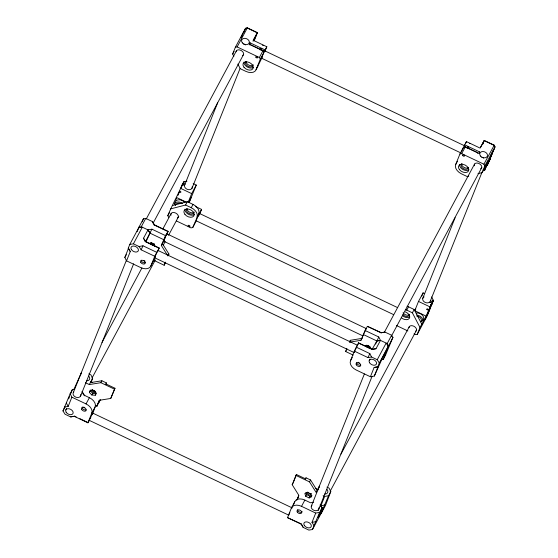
<?xml version="1.0" encoding="UTF-8"?>
<svg xmlns="http://www.w3.org/2000/svg" width="558" height="558" viewBox="0 0 558 558"><rect width="100%" height="100%" fill="white"/><g stroke="black" fill="none" stroke-linecap="round" stroke-linejoin="round"><path stroke-width="0.84" d="M432.827 300.106A1.507 0.997 28.2 0 1 433.343 300.636L431.718 304.347L431.794 303.231M489.478 160.662L488.899 161.834L488.975 160.725L489.478 160.662L490.524 158.13A1.507 0.997 28.2 0 0 490.301 157.851M92.565 413.485L92.642 413.06L89.217 420.327L288.821 515.194M157.823 250.842L157.9 250.416L154.475 257.684L354.086 352.551M264.813 51.315L264.89 50.89L264.506 51.441L249.538 44.326L249.203 44.933M354.065 352.461L357.371 345.437M483.095 143.127L483.2 142.548L480.431 147.717M433.42 300.804L432.464 302.485L432.143 301.376M489.617 159.114L489.645 159.979L490.601 158.298M166.598 234.604L166.786 233.816L163.389 241.063L362.993 335.93M431.718 304.347L432.297 303.168M488.899 161.834L489.317 160.711M175.784 200.21L175.993 199.659M241.049 37.567L241.258 37.016M166.528 234.772L166.814 233.802L366.418 328.662M288.898 514.769L289.797 512.628M363.07 335.504L363.586 334.228M297.853 498.022L298.091 497.422M365.141 330.51L367.38 326.339L380.988 332.805L384.936 332.073L391.632 335.253L392.951 337.353L382.202 358.55L374.341 376.036L370.4 376.748L356.22 370.01A8.802 5.824 28.2 0 1 350.459 360.817L354.351 351.121L358.466 342.968L372.409 349.287L376.022 348.701L380.479 340.387L378.749 336.976L365.141 330.51L360.928 340.317L349.371 342.2M76.153 416.917L74.639 416.198L70.699 416.91L65.028 414.217L62.97 410.932L70.134 393.767L72.373 389.596L74.744 389.156M155.131 257.391L150.855 265.957A8.802 5.824 28.2 0 1 140.742 267.603L126.54 260.851L130.272 251.56L128.235 248.289L129.791 244.411L138.705 227.79L142.318 227.197L133.397 243.825L129.791 244.411M126.54 260.851L124.832 257.454L128.563 248.164L128.235 248.289M68.648 398.886L69.576 396.564M70.817 393.467L72.373 389.596M137.149 231.661L138.984 227.092L143.441 218.778L145.75 218.401L152.446 221.582L154.503 224.86L168.111 231.333L166.87 234.43M73.3 392.644L126.38 260.363M80.373 375.269L81.301 372.946L73.754 389.763M64.526 407.061L68.139 406.468L71.863 397.177L70.134 393.767M142.22 221.826L143.441 218.778M80.561 396.089L133.641 263.815M91.107 382.167L92.642 378.331L90.926 374.906L88.799 373.895M89.385 392.448L90.312 390.119L93.73 390.363L96.213 392.923L95.278 395.252L91.861 395.008L89.385 392.448L90.27 390.781L92.754 393.348L96.171 393.585L95.278 395.252M168.76 217.313L167.77 215.737C172.136 205.107 177.814 195.084 182.333 184.517L184.496 185.549A4.025 3.013 21.9 0 0 188.444 189.643A4.025 3.013 21.9 0 0 192.231 186.693M233.858 56.337L232.658 54.021L235.392 47.207L245.52 28.319L247.452 27.9L257.433 32.643L254.204 40.699M178.546 193.954L179.495 191.596M180.757 188.451L182.333 184.517M181.81 186.288L183.826 181.734L186.958 181.155M182.459 185.144L183.826 181.734M244.341 31.262L245.52 28.319L247.452 27.9M74.305 416.338L87.913 422.804L91.805 413.108L95.153 406.873A8.802 5.824 28.2 0 0 89.385 397.68L83.714 394.98L81.998 391.556M150.855 265.957L154.74 256.275L159.197 247.961L145.589 241.488L143.532 238.203L147.989 229.896L151.929 229.178L165.538 235.643L168.111 231.333M95.153 406.873L92.691 413.701M157.956 251.058L159.197 247.961M184.579 185.221L217.599 102.93M95.334 405.436L96.848 406.154L99.184 400.33L110.742 398.447L114.962 388.242L105.887 383.925L106.425 382.928L101.884 380.772L90.326 382.655M162.35 243.539L168.934 254.05L167.909 255.962L161.325 245.45L165.538 235.643M105.804 384.476L106.425 382.928M162.259 244.09L162.88 242.542M249.538 44.326L250.13 42.847L265.099 49.962L264.506 51.441M191.833 188.674L240.073 68.46M188.262 202.149L191.68 193.626L196.276 185.068L193.173 183.589M110.742 398.447L114.962 388.242M153.596 260.223L164.178 265.252L165.426 262.155M196.276 185.068L189.183 202.505M165.294 262.79L164.178 265.252M168.314 255.599L168.934 254.05M176.426 220.954L190.989 227.88L192.733 227.559L198.787 213.588A8.802 5.824 28.2 0 0 193.026 204.395L187.355 201.703L172.282 205.602M237.868 64.065L240.268 68.704L245.939 71.403A8.802 5.824 28.2 0 0 256.059 69.75L260.328 59.099L263.969 52.306L262.992 50.701L249.384 44.235L250.13 42.847M198.787 213.588L197.232 217.46L201.564 209.389L195.516 206.516M256.059 69.75L262.03 57.634M263.969 52.306L261.465 58.158L261.848 57.607M199.694 214.035L201.564 209.389M264.959 51.392L266.822 46.746L253.213 40.274L257.433 32.643M296.737 500.303L298.774 495.218L292.19 484.707L296.41 474.502L305.477 478.813L306.014 477.815L310.548 479.971L317.139 490.482M353.2 355.09L345.639 351.498L346.881 348.394M296.41 474.502L293.522 482.021M349.775 341.838L350.396 340.289L361.954 338.406M321.394 512.886L312.48 529.514L308.867 530.1L303.196 527.408L301.139 524.122L287.53 517.657L291.416 507.975L294.757 501.74A8.802 5.824 28.2 0 1 304.87 500.087L310.541 502.786L313.701 502.2M293.515 504.837L294.757 501.74M358.18 344.37L358.801 342.821M305.393 479.364L306.014 477.815M375.625 344.077L378.749 336.976M311.301 506.252L364.388 373.944M317.921 489.994L319.455 486.158L316.114 492.393L309.523 481.882L295.914 475.416M312.48 529.514L314.035 525.636L311.999 522.365L315.723 513.074L319.643 512.349L321.882 508.171L320.159 504.746M370.4 376.748L374.132 367.457L377.285 366.885M468.769 176.07L467.095 176.502L461.424 173.81A8.802 5.824 28.2 0 1 455.663 164.617L459.931 153.966L463.579 147.173L465.323 146.859L478.931 153.324L479.678 151.943L464.702 144.829L466.432 141.606L480.04 148.079L484.26 140.442L494.242 145.185L495.03 146.9L487.274 165.412L491.375 155.187M463.579 147.173L462.045 150.451M477.383 153.38L477.718 152.773L464.11 146.308L464.702 144.829M318.234 510.507L371.97 376.587M465.811 143.155L466.432 141.606M330.796 491.549L325.572 505.269L321.115 513.583L322.949 509.015L320.913 505.736L324.644 496.446L328.557 495.72L330.796 491.549L329.074 488.117L326.953 487.106M374.132 367.457L377.738 366.864L379.294 362.993L388.208 346.365L386.15 343.086L377.236 359.708L379.294 362.993M314.035 525.636L319.643 512.349M374.341 376.036L378.073 366.739L377.738 366.864M321.882 508.171L318.151 517.468L322.949 509.015L328.557 495.72M388.208 346.365L383.255 359.408L381.679 359.694M392.951 337.353L385.494 355.237L383.255 359.408M424.652 293.599L423.097 292.866L418.507 301.425L414.775 310.722L426.117 316.114L420.014 327.504L417.279 334.319L415.543 334.598L414.008 333.872M421.806 296.089L423.097 292.866M479.085 153.422L479.678 151.943M482.642 144.473L484.26 140.442M422.741 298.411L455.112 217.732M429.674 302.666L482.119 171.969M477.983 173.684L482.168 172.603L484.902 165.789L495.03 146.9L494.039 145.324L484.058 140.581M426.117 316.114L431.843 303.099L429.674 302.073A4.025 3.013 21.9 0 1 423.836 301.515A4.025 3.013 21.9 0 1 424.108 296.891M483.033 169.785L484.546 170.504L488.271 161.213L482.168 172.603M431.843 303.099L427.742 313.324L429.765 309.544L433.336 300.316L431.627 296.919M428.474 311.943L433.336 300.316M429.765 309.544L427.407 315.43L417.279 334.319M243.804 32.427L244.111 31.694M92.049 414.768L92.356 414.036M199.032 215.242C201.013 210.171 195.188 221.652 196.583 220.25L192.733 227.559M461.354 152.048L461.661 151.316M241.565 36.284L244.013 31.269M176.3 198.927L176.684 198.062M298.418 496.648L298.823 495.755M253.011 41.208L256.38 34.749L253.82 40.867M189.183 202.212L191.115 197.393L188.339 202.568M99.547 400.184L98.138 403.692L100.161 399.926M363.969 333.363L365.699 329.82M154.74 256.275L141.132 249.803L143.008 245.806L156.624 252.272M151.929 229.178L145.589 241.488L145.247 241.635L143.532 238.203M100.363 399.835L96.848 406.154M354.351 351.121L367.959 357.587L369.835 353.605L356.227 347.139M415.166 310.367L415.787 309.062M164.952 238.252L163.389 241.063L166.786 233.816M90.333 418.402L90.78 417.51M241.691 36.835L242.088 36.061M178.009 195.293L178.414 194.519M155.598 255.759L154.475 257.684M262.183 57L262.581 56.232M232.658 54.021L234.081 51.371M235.392 47.207L237.129 46.921L247.257 28.033L257.238 32.776M124.832 257.454L126.324 254.671M138.984 227.092L141.293 226.715L145.75 218.401M146.28 218.924L236.39 50.862M153.122 223.144L243.651 54.314M146.056 241.586L150.046 233.174L147.989 229.896L141.293 226.715M182.787 184.593L183.47 183.324M62.97 410.932L65 407.152M167.77 215.737L169.388 212.717M65.788 409.963L66.611 408.428M102.002 342.431L141.913 267.993M162.901 228.857L171.132 213.505M260.328 59.099L259.358 57.488L262.992 50.701M265.099 49.962L266.822 46.746M161.325 245.45L164.31 239.884M91.979 378.115L155.347 259.93M163.159 245.353L165.217 241.516M168.509 235.378L178.797 216.19M85.437 382.732L89.301 384.567L92.642 378.331M170.504 208.922L185.577 205.016L187.355 201.703M91.805 413.108A8.802 5.824 28.2 0 0 86.044 403.915L89.385 397.68M197.009 216.909A8.802 5.824 28.2 0 0 191.248 207.716L193.026 204.395M91.861 395.008L92.754 393.348M93.723 391.549L94.316 390.44M89.301 384.567L100.858 382.683L101.884 380.772M87.913 422.804L89.74 419.881M349.713 341.566L350.396 340.289M345.639 351.498L346.127 350.584M360.928 340.317L362.491 337.409M350.459 360.817L352.314 357.35M455.663 164.617L457.441 161.297M459.931 153.966L461.682 153.645L465.323 146.859M292.19 484.707L293.215 482.796M368.238 346.825L368.831 345.716M369.215 360.51L370.038 358.975M384.441 332.115L474.558 164.052M309.523 481.882L310.548 479.971M388.487 345.667L387.175 343.568L391.632 335.253M391.291 336.334L481.819 167.505M305.756 496.32L304.863 493.502L307.374 492.295L310.778 493.914L311.671 496.739L309.16 497.938L305.756 496.32L306.649 494.66L305.979 492.54M484.902 165.789L483.912 164.212L494.242 145.185M291.416 507.975A8.802 5.824 28.2 0 1 301.529 506.322L304.87 500.087M405.317 309.55A8.802 5.824 28.2 0 1 406.726 310.122L408.505 306.802L414.175 309.502L421.792 324.184M492.665 152.78L484.546 170.504M309.16 497.938L310.053 496.278L311.936 495.371M420.014 327.504L412.397 312.815L414.175 309.502M340.987 454.086L409.293 326.695M330.141 491.305L416.554 330.148M164.212 239.717L163.417 241.049M298.042 498.155L298.349 497.603M241.105 37.832L241.356 37.435M89.601 419.776L89.217 420.327M464.11 146.308L464.514 145.847M366.034 329.213L366.278 328.822M183.226 183.491L182.954 183.903L183.394 183.442M149.056 243.637L150.939 242.73L154.343 244.348L155.012 246.469M152.446 221.582L154.161 225.007L154.503 224.86M367.38 326.339L381.33 332.666M358.466 342.968L372.074 349.434L376.866 340.98L380.479 340.387L387.175 343.568M287.53 517.657L301.466 523.997L301.139 524.122M490.161 159.393L489.994 159.442A1.507 0.997 28.2 0 1 489.652 159.455M259.756 49.711L259.951 49.655A1.004 0.663 28.2 0 1 260.893 49.906L261.325 50.457M466.774 147.975L467.29 148.003A1.004 0.663 28.2 0 1 467.527 148.093M380.988 332.805L384.936 332.073M372.074 349.434L376.022 348.701M320.913 505.736L324.833 505.011M311.999 522.365L315.912 521.639M133.397 243.825L139.068 246.517L143.008 245.806M70.699 416.91L74.639 416.198M380.479 340.387L376.873 340.959L363.265 334.493M367.959 357.587L371.565 357.015L377.236 359.708M364.834 345.402L368.245 345.639L370.728 348.199M263.836 50.394L464.758 145.882M261.2 58.032L460.552 152.773M237.129 46.921L259.358 57.488M461.682 153.645L483.912 164.212M183.073 183.143L185.235 184.175M430.413 300.692L432.583 301.725M180.339 188.234L191.68 193.626M418.507 301.425L429.848 306.816M176.614 197.532L186.407 202.184M185.577 205.016L191.248 207.716M406.726 310.122L412.397 312.815M199.701 213.575L397.491 307.57M196.276 220.842L393.278 314.468M396.382 325.495L407.877 330.957M154.161 225.007L167.777 231.472M163.654 239.647L150.046 233.174L147.954 229.875M145.247 241.635L158.856 248.101M157.9 250.416L357.511 345.283M100.858 382.683L114.474 389.156M90.863 381.658L92.377 382.376M315.403 488.403L317.669 489.485M323.089 495.706L324.644 496.446M306.649 494.66L310.053 496.278M95.669 405.296L97.183 406.015M71.863 397.177L86.044 403.915M301.529 506.322L315.723 513.074M92.642 413.06L292.246 507.926M79.933 418.709L88.248 422.664M320.892 505.729L322.949 509.015M139.068 246.517L141.132 249.803M82.724 392.539L84.781 395.824M369.835 353.605L371.565 357.015M301.808 524.68L303.196 527.408M66.409 403.064L68.139 406.468M128.905 248.84L130.272 251.56M468.155 148.7L468.113 148.602A1.004 0.663 28.2 0 0 467.953 148.386M80.784 394.527A4.025 3.013 21.9 0 1 75.993 397.226A4.025 3.013 21.9 0 1 73.796 392.009M416.903 316.323A4.025 3.013 21.9 0 1 420.823 318.43A4.025 3.013 21.9 0 1 420.62 321.847M432.715 300.546A0.907 0.6 28.2 0 1 432.708 301.453M407.096 306.23A8.802 5.824 28.2 0 1 408.505 306.802M405.268 311.859A5.531 3.662 28.2 0 1 409.321 318.346A5.531 3.662 28.2 0 1 401.369 317.774M409.746 316.965A5.531 3.662 28.2 0 1 402.485 315.695M409.3 315.193A4.025 2.664 28.2 0 1 402.995 314.747M409.021 327.651A4.025 2.664 28.2 0 1 414.245 326.444A4.025 2.664 28.2 0 1 415.431 331.41M409.579 314.538A4.025 2.664 28.2 0 1 403.064 312.759M430.846 304.919A0.907 0.6 28.2 0 1 430.469 304.982M431.076 304.361A0.907 0.6 28.2 0 1 431.069 304.696M416.212 313.059A5.531 4.136 21.9 0 1 423.271 316.414A5.531 4.136 21.9 0 1 420.495 321.589M416.686 315.137A5.531 4.136 21.9 0 1 422.811 320.836M243.651 44.047A4.025 3.013 21.9 0 1 245.527 44.94M253.311 67.399A5.531 3.662 28.2 0 1 247.215 66.967A5.531 3.662 28.2 0 1 244.104 61.987M252.997 64.923A4.025 2.664 28.2 0 1 248.24 66.381A4.025 2.664 28.2 0 1 245.98 61.596M257.831 66.437A8.802 5.824 28.2 0 1 257.001 67.713M236.118 51.817A4.025 2.664 28.2 0 1 241.342 50.611A4.025 2.664 28.2 0 1 242.528 55.577M253.144 64.972A4.025 2.664 28.2 0 1 248.903 65.14A4.025 2.664 28.2 0 1 246.134 61.638M262.532 45.24A0.753 0.502 28.2 0 1 263.236 45.435M481.819 157.237A4.025 3.013 21.9 0 1 483.695 158.13M490.112 158.716A0.907 0.6 28.2 0 1 489.715 159.002M468.811 169.799A5.531 3.662 28.2 0 1 462.715 169.388A5.531 3.662 28.2 0 1 459.59 164.415M468.476 167.337A4.025 2.664 28.2 0 1 463.259 168.544A4.025 2.664 28.2 0 1 462.066 163.578M474.412 165.782A4.025 2.664 28.2 0 1 479.043 163.557A4.025 2.664 28.2 0 1 480.696 168.767M468.629 167.379A4.025 2.664 28.2 0 1 464.382 167.553A4.025 2.664 28.2 0 1 461.612 164.045M488.041 161.506A0.907 0.6 28.2 0 1 488.034 162.413M485.062 166.528A0.753 0.502 28.2 0 1 484.7 167.428M469.571 143.546A0.753 0.502 28.2 0 1 469.934 143.65M175.442 205.323A4.025 3.013 21.9 0 1 180.743 203.642M184.07 182.173A1.507 0.997 28.2 0 1 184.412 182.159M194.275 214.544A5.531 3.662 28.2 0 1 188.186 214.132A5.531 3.662 28.2 0 1 185.054 209.159M193.947 212.082A4.025 2.664 28.2 0 1 189.19 213.533A4.025 2.664 28.2 0 1 186.937 208.748M170.978 215.235A4.025 2.664 28.2 0 1 175.617 213.01A4.025 2.664 28.2 0 1 177.27 218.22M194.093 212.124A4.025 2.664 28.2 0 1 189.853 212.298A4.025 2.664 28.2 0 1 187.083 208.79M175.268 205.044A5.531 4.136 21.9 0 1 177.423 200.029A5.531 4.136 21.9 0 1 184.377 202.149M174.326 203.928A5.531 4.136 21.9 0 1 182.501 203.384M370.087 346.811A2.009 1.332 28.2 0 1 368.196 347.718M367.255 347.271A2.009 1.332 28.2 0 1 366.578 345.144M369.808 346.539A2.009 1.332 28.2 0 1 367.241 345.318M154.545 244.02A2.009 1.332 28.2 0 1 153.199 245.394M152.711 245.311A2.009 1.332 28.2 0 1 152.222 245.129M151.385 244.53A2.009 1.332 28.2 0 1 151.79 242.402M154.322 244.132A2.009 1.332 28.2 0 1 151.567 242.514M88.722 376.085A4.025 3.013 21.9 0 1 86.706 380.898M95.571 391.535A2.009 1.332 28.2 0 1 92.956 392.141A2.009 1.332 28.2 0 1 92.363 389.658M95.285 391.263A2.009 1.332 28.2 0 1 92.537 389.651M327.058 489.499A4.025 3.013 21.9 0 1 324.589 494.102M311.148 493.572A2.009 1.332 28.2 0 1 308.19 492.477M310.98 493.579A2.009 1.332 28.2 0 1 308.658 494.695A2.009 1.332 28.2 0 1 307.835 492.086M84.767 407.703A5.029 3.327 28.2 0 1 83.672 406.991M86.072 409.844A2.518 1.66 28.2 0 1 83.212 409.202A2.518 1.66 28.2 0 1 82.319 406.908M154.196 259.721A8.802 5.824 28.2 0 1 153.366 260.991M145.017 261.06A5.029 3.327 28.2 0 1 143.818 260.551M145.526 262.455A2.518 1.66 28.2 0 1 142.806 262.406A2.518 1.66 28.2 0 1 141.237 260.174M359.303 362.958A5.029 3.327 28.2 0 1 358.201 362.247M360.601 365.099A2.518 1.66 28.2 0 1 358.006 364.646A2.518 1.66 28.2 0 1 356.722 362.581M318.953 507.717A4.025 3.013 21.9 0 1 314.154 510.417A4.025 3.013 21.9 0 1 311.957 505.199M302.241 511.679A2.518 1.66 28.2 0 1 299.541 512.111A2.518 1.66 28.2 0 1 297.672 509.74M425.294 318.792L425.217 319.211L428.642 311.943L425.294 318.792M490.552 156.142L490.475 156.568L493.9 149.3L490.552 156.142M304.312 525.413A4.025 2.664 28.2 0 0 310.834 527.184A4.025 2.664 28.2 0 0 307.604 522.037A4.025 2.664 28.2 0 0 304.312 525.413M66.151 412.223A4.025 2.664 28.2 0 0 72.666 413.994A4.025 2.664 28.2 0 0 69.443 408.847A4.025 2.664 28.2 0 0 66.151 412.223M131.409 249.579A4.025 2.664 28.2 0 0 137.931 251.351A4.025 2.664 28.2 0 0 134.701 246.204A4.025 2.664 28.2 0 0 131.409 249.579M369.577 362.77A4.025 2.664 28.2 0 0 376.092 364.541A4.025 2.664 28.2 0 0 372.87 359.394A4.025 2.664 28.2 0 0 369.577 362.77M426.912 309.502A0.753 0.502 28.2 0 0 428.132 309.836A0.753 0.502 28.2 0 0 427.526 308.867A0.753 0.502 28.2 0 0 426.912 309.502M242.402 42.931A4.025 3.013 21.9 0 0 249.077 43.217A4.025 3.013 21.9 0 0 244.871 38.321A4.025 3.013 21.9 0 0 242.402 42.931M243.986 67.232A5.531 3.662 28.2 0 0 252.879 68.78A5.531 3.662 28.2 0 0 247.48 61.924A5.531 3.662 28.2 0 0 243.986 67.232M260.544 49.111A0.753 0.502 28.2 0 0 261.765 49.446A0.753 0.502 28.2 0 0 261.158 48.476A0.753 0.502 28.2 0 0 260.544 49.111M255.962 57.321A1.004 0.663 28.2 0 0 257.587 57.76A1.004 0.663 28.2 0 0 256.785 56.477A1.004 0.663 28.2 0 0 255.962 57.321M480.564 156.121A4.025 3.013 21.9 0 0 487.246 156.4A4.025 3.013 21.9 0 0 483.033 151.511A4.025 3.013 21.9 0 0 480.564 156.121M459.485 169.66A5.531 3.662 28.2 0 0 468.371 171.18A5.531 3.662 28.2 0 0 462.945 164.331A5.531 3.662 28.2 0 0 459.485 169.66M467.416 147.431A0.753 0.502 28.2 0 0 468.636 147.758A0.753 0.502 28.2 0 0 468.029 146.796A0.753 0.502 28.2 0 0 467.416 147.431M462.826 155.633A1.004 0.663 28.2 0 0 464.451 156.073A1.004 0.663 28.2 0 0 463.649 154.789A1.004 0.663 28.2 0 0 462.826 155.633M184.956 214.405A5.531 3.662 28.2 0 0 193.842 215.925A5.531 3.662 28.2 0 0 188.416 209.076A5.531 3.662 28.2 0 0 184.956 214.405M188.213 226.157A1.004 0.663 28.2 0 0 189.839 226.604A1.004 0.663 28.2 0 0 189.036 225.313A1.004 0.663 28.2 0 0 188.213 226.157M179.564 191.952A0.753 0.502 28.2 0 0 180.792 192.28A0.753 0.502 28.2 0 0 180.185 191.317A0.753 0.502 28.2 0 0 179.564 191.952M81.747 409.537A2.518 1.66 28.2 0 0 85.813 410.855A2.518 1.66 28.2 0 0 84.042 407.605A2.518 1.66 28.2 0 0 81.747 409.537M140.797 262.386A2.518 1.66 28.2 0 0 144.857 263.704A2.518 1.66 28.2 0 0 143.092 260.453A2.518 1.66 28.2 0 0 140.797 262.386M356.283 364.793A2.518 1.66 28.2 0 0 360.342 366.111A2.518 1.66 28.2 0 0 358.571 362.86A2.518 1.66 28.2 0 0 356.283 364.793M297.233 511.951A2.518 1.66 28.2 0 0 301.292 513.269A2.518 1.66 28.2 0 0 299.527 510.019A2.518 1.66 28.2 0 0 297.233 511.951"/></g></svg>
